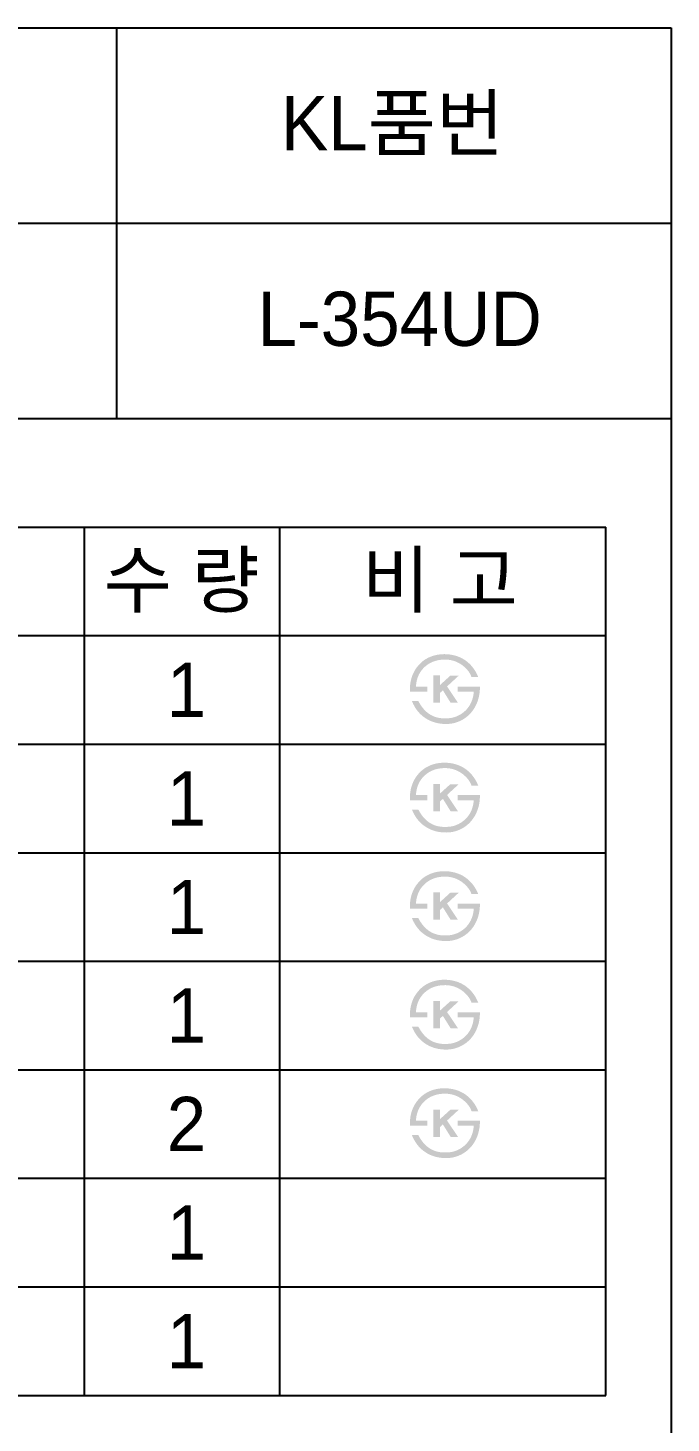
# Model space of a CAD drawing. Header units: millimetres. Extents: x 0 to 1800, y -67 to 2530.
# Drawn here: x 1504 to 1800, y 1887 to 2530 of the extents above; entities that cross this region are included whole.
import ezdxf
from ezdxf.enums import TextEntityAlignment as Align

# ---------------------------------------------------------------- set-up
doc = ezdxf.new("R2010")
doc.units = ezdxf.units.MM
doc.layers.add('TEXT', color=7, linetype='Continuous')
doc.layers.add('도각라인', color=7, linetype='Continuous')
doc.styles.add('타이틀', font='H2GTRM.TTF', dxfattribs={"height": 25})

msp = doc.modelspace()

# ---------------------------------------------------------------- hatches: boundary and pattern name
at = {"layer": 'TEXT'}
for points in [[(1679.85, 2224.17), (1679.83, 2224.58), (1679.82, 2224.99), (1679.82, 2225.4), (1679.83, 2225.8), (1679.84, 2226.21), (1679.86, 2226.61), (1679.9, 2227.01), (1679.94, 2227.41), (1679.98, 2227.8), (1680.04, 2228.2), (1680.11, 2228.59), (1680.18, 2228.98), (1680.26, 2229.36), (1680.36, 2229.75), (1680.46, 2230.13), (1680.56, 2230.52), (1680.69, 2230.9), (1680.81, 2231.28), (1680.95, 2231.66), (1681.1, 2232.03), (1681.25, 2232.39), (1681.42, 2232.75), (1681.59, 2233.1), (1681.76, 2233.45), (1681.95, 2233.79), (1682.15, 2234.12), (1682.35, 2234.45), (1682.56, 2234.77), (1682.78, 2235.09), (1683.01, 2235.4), (1683.25, 2235.7), (1683.75, 2236.32), (1684.02, 2236.62), (1684.3, 2236.92), (1684.58, 2237.2), (1684.87, 2237.48), (1685.16, 2237.75), (1685.47, 2238.01), (1685.78, 2238.26), (1686.1, 2238.5), (1686.42, 2238.74), (1686.75, 2238.96), (1687.09, 2239.17), (1687.44, 2239.38), (1687.79, 2239.58), (1688.15, 2239.76), (1688.52, 2239.94), (1688.92, 2240.12), (1689.33, 2240.29), (1689.75, 2240.45), (1690.17, 2240.6), (1690.59, 2240.74), (1691.03, 2240.86), (1691.47, 2240.97), (1691.91, 2241.08), (1692.36, 2241.17), (1692.82, 2241.25), (1693.28, 2241.31), (1693.75, 2241.37), (1694.23, 2241.41), (1694.71, 2241.45), (1695.2, 2241.47), (1695.69, 2241.48), (1696.45, 2241.46), (1696.83, 2241.44), (1697.2, 2241.41), (1697.57, 2241.38), (1697.93, 2241.34), (1698.29, 2241.29), (1698.65, 2241.24), (1699, 2241.18), (1699.35, 2241.12), (1699.69, 2241.04), (1700.03, 2240.97), (1700.37, 2240.88), (1700.7, 2240.79), (1701.03, 2240.7), (1701.36, 2240.59), (1701.68, 2240.48), (1702, 2240.37), (1702.31, 2240.24), (1702.62, 2240.12), (1702.93, 2239.98), (1703.23, 2239.84), (1703.53, 2239.69), (1703.83, 2239.54), (1704.12, 2239.38), (1704.41, 2239.21), (1704.69, 2239.04), (1704.97, 2238.86), (1705.25, 2238.67), (1705.52, 2238.48), (1705.79, 2238.28), (1706.05, 2238.08), (1706.47, 2237.73), (1706.88, 2237.37), (1707.28, 2237), (1707.66, 2236.62), (1708.03, 2236.22), (1708.39, 2235.8), (1708.73, 2235.38), (1709.06, 2234.93), (1709.38, 2234.48), (1709.69, 2234.01), (1709.99, 2233.53), (1710.27, 2233.03), (1710.54, 2232.52), (1710.79, 2232), (1711.04, 2231.46), (1711.27, 2230.91), (1711.27, 2230.91), (1708.17, 2230.91), (1708.17, 2230.91), (1708.11, 2231.09), (1708.04, 2231.26), (1707.97, 2231.43), (1707.9, 2231.61), (1707.83, 2231.78), (1707.75, 2231.95), (1707.66, 2232.12), (1707.57, 2232.29), (1707.48, 2232.46), (1707.39, 2232.63), (1707.29, 2232.79), (1707.18, 2232.96), (1707.08, 2233.12), (1706.97, 2233.29), (1706.85, 2233.45), (1706.73, 2233.61), (1706.61, 2233.77), (1706.48, 2233.93), (1706.22, 2234.25), (1705.94, 2234.57), (1705.64, 2234.88), (1705.33, 2235.19), (1705, 2235.49), (1704.66, 2235.79), (1704.3, 2236.09), (1704.07, 2236.27), (1703.84, 2236.44), (1703.6, 2236.61), (1703.37, 2236.77), (1703.13, 2236.92), (1702.89, 2237.07), (1702.65, 2237.21), (1702.4, 2237.35), (1702.16, 2237.49), (1701.91, 2237.61), (1701.66, 2237.73), (1701.41, 2237.85), (1701.15, 2237.96), (1700.9, 2238.06), (1700.64, 2238.16), (1700.38, 2238.26), (1700.12, 2238.34), (1699.85, 2238.42), (1699.59, 2238.5), (1699.32, 2238.57), (1699.05, 2238.64), (1698.78, 2238.7), (1698.51, 2238.75), (1698.23, 2238.8), (1697.96, 2238.84), (1697.68, 2238.88), (1697.4, 2238.91), (1697.11, 2238.93), (1696.83, 2238.95), (1696.54, 2238.97), (1696.26, 2238.98), (1695.97, 2238.98), (1695.62, 2238.97), (1695.28, 2238.96), (1694.93, 2238.95), (1694.6, 2238.93), (1694.27, 2238.9), (1693.94, 2238.86), (1693.61, 2238.82), (1693.29, 2238.77), (1692.97, 2238.71), (1692.66, 2238.65), (1692.35, 2238.58), (1692.04, 2238.51), (1691.74, 2238.43), (1691.44, 2238.34), (1691.14, 2238.24), (1690.85, 2238.14), (1690.56, 2238.04), (1690.28, 2237.92), (1690, 2237.8), (1689.72, 2237.67), (1689.45, 2237.54), (1689.18, 2237.4), (1688.91, 2237.25), (1688.65, 2237.1), (1688.39, 2236.94), (1688.14, 2236.77), (1687.89, 2236.6), (1687.64, 2236.42), (1687.4, 2236.24), (1687.16, 2236.04), (1686.92, 2235.84), (1686.69, 2235.64), (1686.46, 2235.42), (1686.23, 2235.2), (1686.01, 2234.97), (1685.8, 2234.74), (1685.59, 2234.51), (1685.39, 2234.27), (1685.2, 2234.02), (1685.02, 2233.77), (1684.84, 2233.52), (1684.66, 2233.26), (1684.5, 2233), (1684.34, 2232.74), (1684.19, 2232.47), (1684.04, 2232.19), (1683.91, 2231.92), (1683.78, 2231.63), (1683.65, 2231.35), (1683.53, 2231.05), (1683.42, 2230.76), (1683.32, 2230.46), (1683.22, 2230.15), (1683.13, 2229.85), (1683.05, 2229.53), (1682.97, 2229.22), (1682.9, 2228.89), (1682.84, 2228.57), (1682.78, 2228.24), (1682.73, 2227.9), (1682.69, 2227.56), (1682.65, 2227.22), (1682.62, 2226.87), (1682.6, 2226.52), (1682.6, 2226.52), (1687.78, 2226.52), (1687.78, 2226.52), (1687.78, 2226.52), (1687.78, 2224.17), (1687.78, 2224.17), (1687.78, 2224.17), (1679.85, 2224.17)], [(1693.61, 2227.21), (1698.41, 2231.56), (1702.28, 2231.56), (1696.91, 2226.61), (1701.94, 2219.1), (1698.56, 2219.1), (1695, 2224.81), (1693.61, 2223.57), (1693.61, 2219.1), (1690.66, 2219.1), (1690.66, 2231.67), (1693.61, 2231.67)], [(1712.02, 2226.52), (1712.02, 2226.08), (1712.02, 2225.64), (1712.01, 2225.21), (1711.98, 2224.78), (1711.95, 2224.35), (1711.91, 2223.92), (1711.86, 2223.5), (1711.79, 2223.07), (1711.72, 2222.65), (1711.64, 2222.24), (1711.56, 2221.82), (1711.46, 2221.41), (1711.35, 2221), (1711.23, 2220.6), (1711.1, 2220.19), (1710.97, 2219.79), (1710.83, 2219.41), (1710.68, 2219.02), (1710.53, 2218.65), (1710.36, 2218.28), (1710.19, 2217.92), (1710.01, 2217.56), (1709.82, 2217.21), (1709.63, 2216.87), (1709.42, 2216.53), (1709.21, 2216.19), (1708.99, 2215.86), (1708.77, 2215.54), (1708.53, 2215.23), (1708.29, 2214.92), (1708.04, 2214.61), (1707.78, 2214.31), (1707.51, 2214.02), (1707.24, 2213.74), (1706.96, 2213.46), (1706.67, 2213.2), (1706.38, 2212.94), (1706.08, 2212.69), (1705.78, 2212.45), (1705.47, 2212.22), (1705.15, 2211.99), (1704.83, 2211.78), (1704.51, 2211.57), (1704.18, 2211.37), (1703.84, 2211.18), (1703.5, 2211), (1703.15, 2210.83), (1702.8, 2210.66), (1702.43, 2210.5), (1702.06, 2210.34), (1701.69, 2210.2), (1701.31, 2210.07), (1700.93, 2209.95), (1700.55, 2209.84), (1700.17, 2209.74), (1699.78, 2209.65), (1699.39, 2209.57), (1698.99, 2209.5), (1698.6, 2209.44), (1698.2, 2209.4), (1697.8, 2209.36), (1697.39, 2209.33), (1696.98, 2209.32), (1696.57, 2209.31), (1695.91, 2209.32), (1695.25, 2209.34), (1694.61, 2209.39), (1693.97, 2209.46), (1693.35, 2209.55), (1693.04, 2209.6), (1692.74, 2209.65), (1692.43, 2209.72), (1692.13, 2209.78), (1691.83, 2209.86), (1691.54, 2209.93), (1691.25, 2210.02), (1690.96, 2210.1), (1690.67, 2210.2), (1690.38, 2210.3), (1690.1, 2210.4), (1689.82, 2210.51), (1689.54, 2210.62), (1689.27, 2210.74), (1689, 2210.86), (1688.73, 2210.99), (1688.46, 2211.13), (1688.19, 2211.27), (1687.93, 2211.41), (1687.67, 2211.56), (1687.42, 2211.71), (1686.89, 2212.05), (1686.63, 2212.23), (1686.37, 2212.41), (1686.12, 2212.6), (1685.87, 2212.79), (1685.62, 2212.99), (1685.38, 2213.19), (1685.14, 2213.4), (1684.91, 2213.61), (1684.68, 2213.83), (1684.46, 2214.05), (1684.24, 2214.28), (1684.02, 2214.52), (1683.81, 2214.75), (1683.61, 2214.99), (1683.4, 2215.24), (1683.2, 2215.49), (1683.01, 2215.75), (1682.82, 2216.01), (1682.64, 2216.28), (1682.46, 2216.55), (1682.28, 2216.83), (1682.11, 2217.11), (1681.94, 2217.4), (1681.78, 2217.69), (1681.62, 2217.99), (1681.46, 2218.29), (1681.31, 2218.59), (1681.02, 2219.22), (1680.75, 2219.87), (1680.75, 2219.87), (1683.7, 2219.87), (1683.7, 2219.87), (1683.93, 2219.44), (1684.16, 2219.03), (1684.4, 2218.63), (1684.64, 2218.23), (1684.89, 2217.86), (1685.15, 2217.49), (1685.41, 2217.13), (1685.67, 2216.79), (1685.94, 2216.46), (1686.21, 2216.14), (1686.49, 2215.83), (1686.78, 2215.53), (1687.07, 2215.25), (1687.37, 2214.97), (1687.67, 2214.71), (1687.97, 2214.46), (1688.2, 2214.29), (1688.43, 2214.12), (1688.66, 2213.96), (1688.9, 2213.81), (1689.13, 2213.66), (1689.37, 2213.52), (1689.62, 2213.38), (1689.86, 2213.25), (1690.11, 2213.12), (1690.36, 2213.01), (1690.61, 2212.89), (1690.87, 2212.79), (1691.13, 2212.69), (1691.39, 2212.59), (1691.66, 2212.5), (1691.93, 2212.42), (1692.2, 2212.34), (1692.47, 2212.27), (1692.75, 2212.21), (1693.03, 2212.15), (1693.31, 2212.1), (1693.59, 2212.05), (1693.88, 2212.01), (1694.17, 2211.97), (1694.46, 2211.94), (1694.76, 2211.92), (1695.06, 2211.91), (1695.36, 2211.89), (1695.66, 2211.89), (1695.97, 2211.89), (1696.28, 2211.9), (1697.14, 2211.92), (1697.41, 2211.94), (1697.68, 2211.96), (1697.95, 2211.98), (1698.22, 2212.01), (1698.48, 2212.05), (1698.75, 2212.09), (1699.01, 2212.14), (1699.27, 2212.19), (1699.53, 2212.25), (1699.79, 2212.31), (1700.04, 2212.38), (1700.3, 2212.46), (1700.55, 2212.54), (1700.8, 2212.63), (1701.05, 2212.72), (1701.29, 2212.81), (1701.54, 2212.92), (1701.78, 2213.03), (1702.02, 2213.14), (1702.26, 2213.26), (1702.5, 2213.39), (1702.74, 2213.52), (1702.97, 2213.65), (1703.21, 2213.79), (1703.44, 2213.94), (1703.67, 2214.1), (1703.9, 2214.25), (1704.12, 2214.42), (1704.35, 2214.59), (1704.57, 2214.76), (1704.83, 2214.98), (1705.08, 2215.2), (1705.32, 2215.43), (1705.55, 2215.66), (1705.78, 2215.89), (1706, 2216.13), (1706.21, 2216.38), (1706.42, 2216.63), (1706.62, 2216.89), (1706.81, 2217.15), (1707, 2217.42), (1707.17, 2217.69), (1707.34, 2217.96), (1707.51, 2218.24), (1707.66, 2218.53), (1707.81, 2218.82), (1707.95, 2219.12), (1708.09, 2219.42), (1708.22, 2219.73), (1708.34, 2220.04), (1708.45, 2220.35), (1708.55, 2220.68), (1708.65, 2221), (1708.74, 2221.33), (1708.83, 2221.67), (1708.91, 2222.01), (1708.98, 2222.36), (1709.04, 2222.71), (1709.09, 2223.07), (1709.14, 2223.43), (1709.18, 2223.8), (1709.22, 2224.17), (1709.22, 2224.17), (1701.79, 2224.17), (1701.79, 2224.17), (1701.79, 2224.17), (1701.79, 2226.52), (1701.79, 2226.52), (1701.79, 2226.52), (1712.02, 2226.52)], [(1679.85, 2174.17), (1679.83, 2174.58), (1679.82, 2174.99), (1679.82, 2175.4), (1679.83, 2175.8), (1679.84, 2176.21), (1679.86, 2176.61), (1679.9, 2177.01), (1679.94, 2177.41), (1679.98, 2177.8), (1680.04, 2178.2), (1680.11, 2178.59), (1680.18, 2178.98), (1680.26, 2179.36), (1680.36, 2179.75), (1680.46, 2180.13), (1680.56, 2180.52), (1680.69, 2180.9), (1680.81, 2181.28), (1680.95, 2181.66), (1681.1, 2182.03), (1681.25, 2182.39), (1681.42, 2182.75), (1681.59, 2183.1), (1681.76, 2183.45), (1681.95, 2183.79), (1682.15, 2184.12), (1682.35, 2184.45), (1682.56, 2184.77), (1682.78, 2185.09), (1683.01, 2185.4), (1683.25, 2185.7), (1683.75, 2186.32), (1684.02, 2186.62), (1684.3, 2186.92), (1684.58, 2187.2), (1684.87, 2187.48), (1685.16, 2187.75), (1685.47, 2188.01), (1685.78, 2188.26), (1686.1, 2188.5), (1686.42, 2188.74), (1686.75, 2188.96), (1687.09, 2189.17), (1687.44, 2189.38), (1687.79, 2189.58), (1688.15, 2189.76), (1688.52, 2189.94), (1688.92, 2190.12), (1689.33, 2190.29), (1689.75, 2190.45), (1690.17, 2190.6), (1690.59, 2190.74), (1691.03, 2190.86), (1691.47, 2190.97), (1691.91, 2191.08), (1692.36, 2191.17), (1692.82, 2191.25), (1693.28, 2191.31), (1693.75, 2191.37), (1694.23, 2191.41), (1694.71, 2191.45), (1695.2, 2191.47), (1695.69, 2191.48), (1696.45, 2191.46), (1696.83, 2191.44), (1697.2, 2191.41), (1697.57, 2191.38), (1697.93, 2191.34), (1698.29, 2191.29), (1698.65, 2191.24), (1699, 2191.18), (1699.35, 2191.12), (1699.69, 2191.04), (1700.03, 2190.97), (1700.37, 2190.88), (1700.7, 2190.79), (1701.03, 2190.7), (1701.36, 2190.59), (1701.68, 2190.48), (1702, 2190.37), (1702.31, 2190.24), (1702.62, 2190.12), (1702.93, 2189.98), (1703.23, 2189.84), (1703.53, 2189.69), (1703.83, 2189.54), (1704.12, 2189.38), (1704.41, 2189.21), (1704.69, 2189.04), (1704.97, 2188.86), (1705.25, 2188.67), (1705.52, 2188.48), (1705.79, 2188.28), (1706.05, 2188.08), (1706.47, 2187.73), (1706.88, 2187.37), (1707.28, 2187), (1707.66, 2186.62), (1708.03, 2186.22), (1708.39, 2185.8), (1708.73, 2185.38), (1709.06, 2184.93), (1709.38, 2184.48), (1709.69, 2184.01), (1709.99, 2183.53), (1710.27, 2183.03), (1710.54, 2182.52), (1710.79, 2182), (1711.04, 2181.46), (1711.27, 2180.91), (1711.27, 2180.91), (1708.17, 2180.91), (1708.17, 2180.91), (1708.11, 2181.09), (1708.04, 2181.26), (1707.97, 2181.43), (1707.9, 2181.61), (1707.83, 2181.78), (1707.75, 2181.95), (1707.66, 2182.12), (1707.57, 2182.29), (1707.48, 2182.46), (1707.39, 2182.63), (1707.29, 2182.79), (1707.18, 2182.96), (1707.08, 2183.12), (1706.97, 2183.29), (1706.85, 2183.45), (1706.73, 2183.61), (1706.61, 2183.77), (1706.48, 2183.93), (1706.22, 2184.25), (1705.94, 2184.57), (1705.64, 2184.88), (1705.33, 2185.19), (1705, 2185.49), (1704.66, 2185.79), (1704.3, 2186.09), (1704.07, 2186.27), (1703.84, 2186.44), (1703.6, 2186.61), (1703.37, 2186.77), (1703.13, 2186.92), (1702.89, 2187.07), (1702.65, 2187.21), (1702.4, 2187.35), (1702.16, 2187.49), (1701.91, 2187.61), (1701.66, 2187.73), (1701.41, 2187.85), (1701.15, 2187.96), (1700.9, 2188.06), (1700.64, 2188.16), (1700.38, 2188.26), (1700.12, 2188.34), (1699.85, 2188.42), (1699.59, 2188.5), (1699.32, 2188.57), (1699.05, 2188.64), (1698.78, 2188.7), (1698.51, 2188.75), (1698.23, 2188.8), (1697.96, 2188.84), (1697.68, 2188.88), (1697.4, 2188.91), (1697.11, 2188.93), (1696.83, 2188.95), (1696.54, 2188.97), (1696.26, 2188.98), (1695.97, 2188.98), (1695.62, 2188.97), (1695.28, 2188.96), (1694.93, 2188.95), (1694.6, 2188.93), (1694.27, 2188.9), (1693.94, 2188.86), (1693.61, 2188.82), (1693.29, 2188.77), (1692.97, 2188.71), (1692.66, 2188.65), (1692.35, 2188.58), (1692.04, 2188.51), (1691.74, 2188.43), (1691.44, 2188.34), (1691.14, 2188.24), (1690.85, 2188.14), (1690.56, 2188.04), (1690.28, 2187.92), (1690, 2187.8), (1689.72, 2187.67), (1689.45, 2187.54), (1689.18, 2187.4), (1688.91, 2187.25), (1688.65, 2187.1), (1688.39, 2186.94), (1688.14, 2186.77), (1687.89, 2186.6), (1687.64, 2186.42), (1687.4, 2186.24), (1687.16, 2186.04), (1686.92, 2185.84), (1686.69, 2185.64), (1686.46, 2185.42), (1686.23, 2185.2), (1686.01, 2184.97), (1685.8, 2184.74), (1685.59, 2184.51), (1685.39, 2184.27), (1685.2, 2184.02), (1685.02, 2183.77), (1684.84, 2183.52), (1684.66, 2183.26), (1684.5, 2183), (1684.34, 2182.74), (1684.19, 2182.47), (1684.04, 2182.19), (1683.91, 2181.92), (1683.78, 2181.63), (1683.65, 2181.35), (1683.53, 2181.05), (1683.42, 2180.76), (1683.32, 2180.46), (1683.22, 2180.15), (1683.13, 2179.85), (1683.05, 2179.53), (1682.97, 2179.22), (1682.9, 2178.89), (1682.84, 2178.57), (1682.78, 2178.24), (1682.73, 2177.9), (1682.69, 2177.56), (1682.65, 2177.22), (1682.62, 2176.87), (1682.6, 2176.52), (1682.6, 2176.52), (1687.78, 2176.52), (1687.78, 2176.52), (1687.78, 2176.52), (1687.78, 2174.17), (1687.78, 2174.17), (1687.78, 2174.17), (1679.85, 2174.17)], [(1693.61, 2177.21), (1698.41, 2181.56), (1702.28, 2181.56), (1696.91, 2176.61), (1701.94, 2169.1), (1698.56, 2169.1), (1695, 2174.81), (1693.61, 2173.57), (1693.61, 2169.1), (1690.66, 2169.1), (1690.66, 2181.67), (1693.61, 2181.67)], [(1712.02, 2176.52), (1712.02, 2176.08), (1712.02, 2175.64), (1712.01, 2175.21), (1711.98, 2174.78), (1711.95, 2174.35), (1711.91, 2173.92), (1711.86, 2173.5), (1711.79, 2173.07), (1711.72, 2172.65), (1711.64, 2172.24), (1711.56, 2171.82), (1711.46, 2171.41), (1711.35, 2171), (1711.23, 2170.6), (1711.1, 2170.19), (1710.97, 2169.79), (1710.83, 2169.41), (1710.68, 2169.02), (1710.53, 2168.65), (1710.36, 2168.28), (1710.19, 2167.92), (1710.01, 2167.56), (1709.82, 2167.21), (1709.63, 2166.87), (1709.42, 2166.53), (1709.21, 2166.19), (1708.99, 2165.86), (1708.77, 2165.54), (1708.53, 2165.23), (1708.29, 2164.92), (1708.04, 2164.61), (1707.78, 2164.31), (1707.51, 2164.02), (1707.24, 2163.74), (1706.96, 2163.46), (1706.67, 2163.2), (1706.38, 2162.94), (1706.08, 2162.69), (1705.78, 2162.45), (1705.47, 2162.22), (1705.15, 2161.99), (1704.83, 2161.78), (1704.51, 2161.57), (1704.18, 2161.37), (1703.84, 2161.18), (1703.5, 2161), (1703.15, 2160.83), (1702.8, 2160.66), (1702.43, 2160.5), (1702.06, 2160.34), (1701.69, 2160.2), (1701.31, 2160.07), (1700.93, 2159.95), (1700.55, 2159.84), (1700.17, 2159.74), (1699.78, 2159.65), (1699.39, 2159.57), (1698.99, 2159.5), (1698.6, 2159.44), (1698.2, 2159.4), (1697.8, 2159.36), (1697.39, 2159.33), (1696.98, 2159.32), (1696.57, 2159.31), (1695.91, 2159.32), (1695.25, 2159.34), (1694.61, 2159.39), (1693.97, 2159.46), (1693.35, 2159.55), (1693.04, 2159.6), (1692.74, 2159.65), (1692.43, 2159.72), (1692.13, 2159.78), (1691.83, 2159.86), (1691.54, 2159.93), (1691.25, 2160.02), (1690.96, 2160.1), (1690.67, 2160.2), (1690.38, 2160.3), (1690.1, 2160.4), (1689.82, 2160.51), (1689.54, 2160.62), (1689.27, 2160.74), (1689, 2160.86), (1688.73, 2160.99), (1688.46, 2161.13), (1688.19, 2161.27), (1687.93, 2161.41), (1687.67, 2161.56), (1687.42, 2161.71), (1686.89, 2162.05), (1686.63, 2162.23), (1686.37, 2162.41), (1686.12, 2162.6), (1685.87, 2162.79), (1685.62, 2162.99), (1685.38, 2163.19), (1685.14, 2163.4), (1684.91, 2163.61), (1684.68, 2163.83), (1684.46, 2164.05), (1684.24, 2164.28), (1684.02, 2164.52), (1683.81, 2164.75), (1683.61, 2164.99), (1683.4, 2165.24), (1683.2, 2165.49), (1683.01, 2165.75), (1682.82, 2166.01), (1682.64, 2166.28), (1682.46, 2166.55), (1682.28, 2166.83), (1682.11, 2167.11), (1681.94, 2167.4), (1681.78, 2167.69), (1681.62, 2167.99), (1681.46, 2168.29), (1681.31, 2168.59), (1681.02, 2169.22), (1680.75, 2169.87), (1680.75, 2169.87), (1683.7, 2169.87), (1683.7, 2169.87), (1683.93, 2169.44), (1684.16, 2169.03), (1684.4, 2168.63), (1684.64, 2168.23), (1684.89, 2167.86), (1685.15, 2167.49), (1685.41, 2167.13), (1685.67, 2166.79), (1685.94, 2166.46), (1686.21, 2166.14), (1686.49, 2165.83), (1686.78, 2165.53), (1687.07, 2165.25), (1687.37, 2164.97), (1687.67, 2164.71), (1687.97, 2164.46), (1688.2, 2164.29), (1688.43, 2164.12), (1688.66, 2163.96), (1688.9, 2163.81), (1689.13, 2163.66), (1689.37, 2163.52), (1689.62, 2163.38), (1689.86, 2163.25), (1690.11, 2163.12), (1690.36, 2163.01), (1690.61, 2162.89), (1690.87, 2162.79), (1691.13, 2162.69), (1691.39, 2162.59), (1691.66, 2162.5), (1691.93, 2162.42), (1692.2, 2162.34), (1692.47, 2162.27), (1692.75, 2162.21), (1693.03, 2162.15), (1693.31, 2162.1), (1693.59, 2162.05), (1693.88, 2162.01), (1694.17, 2161.97), (1694.46, 2161.94), (1694.76, 2161.92), (1695.06, 2161.91), (1695.36, 2161.89), (1695.66, 2161.89), (1695.97, 2161.89), (1696.28, 2161.9), (1697.14, 2161.92), (1697.41, 2161.94), (1697.68, 2161.96), (1697.95, 2161.98), (1698.22, 2162.01), (1698.48, 2162.05), (1698.75, 2162.09), (1699.01, 2162.14), (1699.27, 2162.19), (1699.53, 2162.25), (1699.79, 2162.31), (1700.04, 2162.38), (1700.3, 2162.46), (1700.55, 2162.54), (1700.8, 2162.63), (1701.05, 2162.72), (1701.29, 2162.81), (1701.54, 2162.92), (1701.78, 2163.03), (1702.02, 2163.14), (1702.26, 2163.26), (1702.5, 2163.39), (1702.74, 2163.52), (1702.97, 2163.65), (1703.21, 2163.79), (1703.44, 2163.94), (1703.67, 2164.1), (1703.9, 2164.25), (1704.12, 2164.42), (1704.35, 2164.59), (1704.57, 2164.76), (1704.83, 2164.98), (1705.08, 2165.2), (1705.32, 2165.43), (1705.55, 2165.66), (1705.78, 2165.89), (1706, 2166.13), (1706.21, 2166.38), (1706.42, 2166.63), (1706.62, 2166.89), (1706.81, 2167.15), (1707, 2167.42), (1707.17, 2167.69), (1707.34, 2167.96), (1707.51, 2168.24), (1707.66, 2168.53), (1707.81, 2168.82), (1707.95, 2169.12), (1708.09, 2169.42), (1708.22, 2169.73), (1708.34, 2170.04), (1708.45, 2170.35), (1708.55, 2170.68), (1708.65, 2171), (1708.74, 2171.33), (1708.83, 2171.67), (1708.91, 2172.01), (1708.98, 2172.36), (1709.04, 2172.71), (1709.09, 2173.07), (1709.14, 2173.43), (1709.18, 2173.8), (1709.22, 2174.17), (1709.22, 2174.17), (1701.79, 2174.17), (1701.79, 2174.17), (1701.79, 2174.17), (1701.79, 2176.52), (1701.79, 2176.52), (1701.79, 2176.52), (1712.02, 2176.52)], [(1679.85, 2124.17), (1679.83, 2124.58), (1679.82, 2124.99), (1679.82, 2125.4), (1679.83, 2125.8), (1679.84, 2126.21), (1679.86, 2126.61), (1679.9, 2127.01), (1679.94, 2127.41), (1679.98, 2127.8), (1680.04, 2128.2), (1680.11, 2128.59), (1680.18, 2128.98), (1680.26, 2129.36), (1680.36, 2129.75), (1680.46, 2130.13), (1680.56, 2130.52), (1680.69, 2130.9), (1680.81, 2131.28), (1680.95, 2131.66), (1681.1, 2132.03), (1681.25, 2132.39), (1681.42, 2132.75), (1681.59, 2133.1), (1681.76, 2133.45), (1681.95, 2133.79), (1682.15, 2134.12), (1682.35, 2134.45), (1682.56, 2134.77), (1682.78, 2135.09), (1683.01, 2135.4), (1683.25, 2135.7), (1683.75, 2136.32), (1684.02, 2136.62), (1684.3, 2136.92), (1684.58, 2137.2), (1684.87, 2137.48), (1685.16, 2137.75), (1685.47, 2138.01), (1685.78, 2138.26), (1686.1, 2138.5), (1686.42, 2138.74), (1686.75, 2138.96), (1687.09, 2139.17), (1687.44, 2139.38), (1687.79, 2139.58), (1688.15, 2139.76), (1688.52, 2139.94), (1688.92, 2140.12), (1689.33, 2140.29), (1689.75, 2140.45), (1690.17, 2140.6), (1690.59, 2140.74), (1691.03, 2140.86), (1691.47, 2140.97), (1691.91, 2141.08), (1692.36, 2141.17), (1692.82, 2141.25), (1693.28, 2141.31), (1693.75, 2141.37), (1694.23, 2141.41), (1694.71, 2141.45), (1695.2, 2141.47), (1695.69, 2141.48), (1696.45, 2141.46), (1696.83, 2141.44), (1697.2, 2141.41), (1697.57, 2141.38), (1697.93, 2141.34), (1698.29, 2141.29), (1698.65, 2141.24), (1699, 2141.18), (1699.35, 2141.12), (1699.69, 2141.04), (1700.03, 2140.97), (1700.37, 2140.88), (1700.7, 2140.79), (1701.03, 2140.7), (1701.36, 2140.59), (1701.68, 2140.48), (1702, 2140.37), (1702.31, 2140.24), (1702.62, 2140.12), (1702.93, 2139.98), (1703.23, 2139.84), (1703.53, 2139.69), (1703.83, 2139.54), (1704.12, 2139.38), (1704.41, 2139.21), (1704.69, 2139.04), (1704.97, 2138.86), (1705.25, 2138.67), (1705.52, 2138.48), (1705.79, 2138.28), (1706.05, 2138.08), (1706.47, 2137.73), (1706.88, 2137.37), (1707.28, 2137), (1707.66, 2136.62), (1708.03, 2136.22), (1708.39, 2135.8), (1708.73, 2135.38), (1709.06, 2134.93), (1709.38, 2134.48), (1709.69, 2134.01), (1709.99, 2133.53), (1710.27, 2133.03), (1710.54, 2132.52), (1710.79, 2132), (1711.04, 2131.46), (1711.27, 2130.91), (1711.27, 2130.91), (1708.17, 2130.91), (1708.17, 2130.91), (1708.11, 2131.09), (1708.04, 2131.26), (1707.97, 2131.43), (1707.9, 2131.61), (1707.83, 2131.78), (1707.75, 2131.95), (1707.66, 2132.12), (1707.57, 2132.29), (1707.48, 2132.46), (1707.39, 2132.63), (1707.29, 2132.79), (1707.18, 2132.96), (1707.08, 2133.12), (1706.97, 2133.29), (1706.85, 2133.45), (1706.73, 2133.61), (1706.61, 2133.77), (1706.48, 2133.93), (1706.22, 2134.25), (1705.94, 2134.57), (1705.64, 2134.88), (1705.33, 2135.19), (1705, 2135.49), (1704.66, 2135.79), (1704.3, 2136.09), (1704.07, 2136.27), (1703.84, 2136.44), (1703.6, 2136.61), (1703.37, 2136.77), (1703.13, 2136.92), (1702.89, 2137.07), (1702.65, 2137.21), (1702.4, 2137.35), (1702.16, 2137.49), (1701.91, 2137.61), (1701.66, 2137.73), (1701.41, 2137.85), (1701.15, 2137.96), (1700.9, 2138.06), (1700.64, 2138.16), (1700.38, 2138.26), (1700.12, 2138.34), (1699.85, 2138.42), (1699.59, 2138.5), (1699.32, 2138.57), (1699.05, 2138.64), (1698.78, 2138.7), (1698.51, 2138.75), (1698.23, 2138.8), (1697.96, 2138.84), (1697.68, 2138.88), (1697.4, 2138.91), (1697.11, 2138.93), (1696.83, 2138.95), (1696.54, 2138.97), (1696.26, 2138.98), (1695.97, 2138.98), (1695.62, 2138.97), (1695.28, 2138.96), (1694.93, 2138.95), (1694.6, 2138.93), (1694.27, 2138.9), (1693.94, 2138.86), (1693.61, 2138.82), (1693.29, 2138.77), (1692.97, 2138.71), (1692.66, 2138.65), (1692.35, 2138.58), (1692.04, 2138.51), (1691.74, 2138.43), (1691.44, 2138.34), (1691.14, 2138.24), (1690.85, 2138.14), (1690.56, 2138.04), (1690.28, 2137.92), (1690, 2137.8), (1689.72, 2137.67), (1689.45, 2137.54), (1689.18, 2137.4), (1688.91, 2137.25), (1688.65, 2137.1), (1688.39, 2136.94), (1688.14, 2136.77), (1687.89, 2136.6), (1687.64, 2136.42), (1687.4, 2136.24), (1687.16, 2136.04), (1686.92, 2135.84), (1686.69, 2135.64), (1686.46, 2135.42), (1686.23, 2135.2), (1686.01, 2134.97), (1685.8, 2134.74), (1685.59, 2134.51), (1685.39, 2134.27), (1685.2, 2134.02), (1685.02, 2133.77), (1684.84, 2133.52), (1684.66, 2133.26), (1684.5, 2133), (1684.34, 2132.74), (1684.19, 2132.47), (1684.04, 2132.19), (1683.91, 2131.92), (1683.78, 2131.63), (1683.65, 2131.35), (1683.53, 2131.05), (1683.42, 2130.76), (1683.32, 2130.46), (1683.22, 2130.15), (1683.13, 2129.85), (1683.05, 2129.53), (1682.97, 2129.22), (1682.9, 2128.89), (1682.84, 2128.57), (1682.78, 2128.24), (1682.73, 2127.9), (1682.69, 2127.56), (1682.65, 2127.22), (1682.62, 2126.87), (1682.6, 2126.52), (1682.6, 2126.52), (1687.78, 2126.52), (1687.78, 2126.52), (1687.78, 2126.52), (1687.78, 2124.17), (1687.78, 2124.17), (1687.78, 2124.17), (1679.85, 2124.17)], [(1693.61, 2127.21), (1698.41, 2131.56), (1702.28, 2131.56), (1696.91, 2126.61), (1701.94, 2119.1), (1698.56, 2119.1), (1695, 2124.81), (1693.61, 2123.57), (1693.61, 2119.1), (1690.66, 2119.1), (1690.66, 2131.67), (1693.61, 2131.67)], [(1712.02, 2126.52), (1712.02, 2126.08), (1712.02, 2125.64), (1712.01, 2125.21), (1711.98, 2124.78), (1711.95, 2124.35), (1711.91, 2123.92), (1711.86, 2123.5), (1711.79, 2123.07), (1711.72, 2122.65), (1711.64, 2122.24), (1711.56, 2121.82), (1711.46, 2121.41), (1711.35, 2121), (1711.23, 2120.6), (1711.1, 2120.19), (1710.97, 2119.79), (1710.83, 2119.41), (1710.68, 2119.02), (1710.53, 2118.65), (1710.36, 2118.28), (1710.19, 2117.92), (1710.01, 2117.56), (1709.82, 2117.21), (1709.63, 2116.87), (1709.42, 2116.53), (1709.21, 2116.19), (1708.99, 2115.86), (1708.77, 2115.54), (1708.53, 2115.23), (1708.29, 2114.92), (1708.04, 2114.61), (1707.78, 2114.31), (1707.51, 2114.02), (1707.24, 2113.74), (1706.96, 2113.46), (1706.67, 2113.2), (1706.38, 2112.94), (1706.08, 2112.69), (1705.78, 2112.45), (1705.47, 2112.22), (1705.15, 2111.99), (1704.83, 2111.78), (1704.51, 2111.57), (1704.18, 2111.37), (1703.84, 2111.18), (1703.5, 2111), (1703.15, 2110.83), (1702.8, 2110.66), (1702.43, 2110.5), (1702.06, 2110.34), (1701.69, 2110.2), (1701.31, 2110.07), (1700.93, 2109.95), (1700.55, 2109.84), (1700.17, 2109.74), (1699.78, 2109.65), (1699.39, 2109.57), (1698.99, 2109.5), (1698.6, 2109.44), (1698.2, 2109.4), (1697.8, 2109.36), (1697.39, 2109.33), (1696.98, 2109.32), (1696.57, 2109.31), (1695.91, 2109.32), (1695.25, 2109.34), (1694.61, 2109.39), (1693.97, 2109.46), (1693.35, 2109.55), (1693.04, 2109.6), (1692.74, 2109.65), (1692.43, 2109.72), (1692.13, 2109.78), (1691.83, 2109.86), (1691.54, 2109.93), (1691.25, 2110.02), (1690.96, 2110.1), (1690.67, 2110.2), (1690.38, 2110.3), (1690.1, 2110.4), (1689.82, 2110.51), (1689.54, 2110.62), (1689.27, 2110.74), (1689, 2110.86), (1688.73, 2110.99), (1688.46, 2111.13), (1688.19, 2111.27), (1687.93, 2111.41), (1687.67, 2111.56), (1687.42, 2111.71), (1686.89, 2112.05), (1686.63, 2112.23), (1686.37, 2112.41), (1686.12, 2112.6), (1685.87, 2112.79), (1685.62, 2112.99), (1685.38, 2113.19), (1685.14, 2113.4), (1684.91, 2113.61), (1684.68, 2113.83), (1684.46, 2114.05), (1684.24, 2114.28), (1684.02, 2114.52), (1683.81, 2114.75), (1683.61, 2114.99), (1683.4, 2115.24), (1683.2, 2115.49), (1683.01, 2115.75), (1682.82, 2116.01), (1682.64, 2116.28), (1682.46, 2116.55), (1682.28, 2116.83), (1682.11, 2117.11), (1681.94, 2117.4), (1681.78, 2117.69), (1681.62, 2117.99), (1681.46, 2118.29), (1681.31, 2118.59), (1681.02, 2119.22), (1680.75, 2119.87), (1680.75, 2119.87), (1683.7, 2119.87), (1683.7, 2119.87), (1683.93, 2119.44), (1684.16, 2119.03), (1684.4, 2118.63), (1684.64, 2118.23), (1684.89, 2117.86), (1685.15, 2117.49), (1685.41, 2117.13), (1685.67, 2116.79), (1685.94, 2116.46), (1686.21, 2116.14), (1686.49, 2115.83), (1686.78, 2115.53), (1687.07, 2115.25), (1687.37, 2114.97), (1687.67, 2114.71), (1687.97, 2114.46), (1688.2, 2114.29), (1688.43, 2114.12), (1688.66, 2113.96), (1688.9, 2113.81), (1689.13, 2113.66), (1689.37, 2113.52), (1689.62, 2113.38), (1689.86, 2113.25), (1690.11, 2113.12), (1690.36, 2113.01), (1690.61, 2112.89), (1690.87, 2112.79), (1691.13, 2112.69), (1691.39, 2112.59), (1691.66, 2112.5), (1691.93, 2112.42), (1692.2, 2112.34), (1692.47, 2112.27), (1692.75, 2112.21), (1693.03, 2112.15), (1693.31, 2112.1), (1693.59, 2112.05), (1693.88, 2112.01), (1694.17, 2111.97), (1694.46, 2111.94), (1694.76, 2111.92), (1695.06, 2111.91), (1695.36, 2111.89), (1695.66, 2111.89), (1695.97, 2111.89), (1696.28, 2111.9), (1697.14, 2111.92), (1697.41, 2111.94), (1697.68, 2111.96), (1697.95, 2111.98), (1698.22, 2112.01), (1698.48, 2112.05), (1698.75, 2112.09), (1699.01, 2112.14), (1699.27, 2112.19), (1699.53, 2112.25), (1699.79, 2112.31), (1700.04, 2112.38), (1700.3, 2112.46), (1700.55, 2112.54), (1700.8, 2112.63), (1701.05, 2112.72), (1701.29, 2112.81), (1701.54, 2112.92), (1701.78, 2113.03), (1702.02, 2113.14), (1702.26, 2113.26), (1702.5, 2113.39), (1702.74, 2113.52), (1702.97, 2113.65), (1703.21, 2113.79), (1703.44, 2113.94), (1703.67, 2114.1), (1703.9, 2114.25), (1704.12, 2114.42), (1704.35, 2114.59), (1704.57, 2114.76), (1704.83, 2114.98), (1705.08, 2115.2), (1705.32, 2115.43), (1705.55, 2115.66), (1705.78, 2115.89), (1706, 2116.13), (1706.21, 2116.38), (1706.42, 2116.63), (1706.62, 2116.89), (1706.81, 2117.15), (1707, 2117.42), (1707.17, 2117.69), (1707.34, 2117.96), (1707.51, 2118.24), (1707.66, 2118.53), (1707.81, 2118.82), (1707.95, 2119.12), (1708.09, 2119.42), (1708.22, 2119.73), (1708.34, 2120.04), (1708.45, 2120.35), (1708.55, 2120.68), (1708.65, 2121), (1708.74, 2121.33), (1708.83, 2121.67), (1708.91, 2122.01), (1708.98, 2122.36), (1709.04, 2122.71), (1709.09, 2123.07), (1709.14, 2123.43), (1709.18, 2123.8), (1709.22, 2124.17), (1709.22, 2124.17), (1701.79, 2124.17), (1701.79, 2124.17), (1701.79, 2124.17), (1701.79, 2126.52), (1701.79, 2126.52), (1701.79, 2126.52), (1712.02, 2126.52)], [(1679.85, 2074.17), (1679.83, 2074.58), (1679.82, 2074.99), (1679.82, 2075.4), (1679.83, 2075.8), (1679.84, 2076.21), (1679.86, 2076.61), (1679.9, 2077.01), (1679.94, 2077.41), (1679.98, 2077.8), (1680.04, 2078.2), (1680.11, 2078.59), (1680.18, 2078.98), (1680.26, 2079.36), (1680.36, 2079.75), (1680.46, 2080.13), (1680.56, 2080.52), (1680.69, 2080.9), (1680.81, 2081.28), (1680.95, 2081.66), (1681.1, 2082.03), (1681.25, 2082.39), (1681.42, 2082.75), (1681.59, 2083.1), (1681.76, 2083.45), (1681.95, 2083.79), (1682.15, 2084.12), (1682.35, 2084.45), (1682.56, 2084.77), (1682.78, 2085.09), (1683.01, 2085.4), (1683.25, 2085.7), (1683.75, 2086.32), (1684.02, 2086.62), (1684.3, 2086.92), (1684.58, 2087.2), (1684.87, 2087.48), (1685.16, 2087.75), (1685.47, 2088.01), (1685.78, 2088.26), (1686.1, 2088.5), (1686.42, 2088.74), (1686.75, 2088.96), (1687.09, 2089.17), (1687.44, 2089.38), (1687.79, 2089.58), (1688.15, 2089.76), (1688.52, 2089.94), (1688.92, 2090.12), (1689.33, 2090.29), (1689.75, 2090.45), (1690.17, 2090.6), (1690.59, 2090.74), (1691.03, 2090.86), (1691.47, 2090.97), (1691.91, 2091.08), (1692.36, 2091.17), (1692.82, 2091.25), (1693.28, 2091.31), (1693.75, 2091.37), (1694.23, 2091.41), (1694.71, 2091.45), (1695.2, 2091.47), (1695.69, 2091.48), (1696.45, 2091.46), (1696.83, 2091.44), (1697.2, 2091.41), (1697.57, 2091.38), (1697.93, 2091.34), (1698.29, 2091.29), (1698.65, 2091.24), (1699, 2091.18), (1699.35, 2091.12), (1699.69, 2091.04), (1700.03, 2090.97), (1700.37, 2090.88), (1700.7, 2090.79), (1701.03, 2090.7), (1701.36, 2090.59), (1701.68, 2090.48), (1702, 2090.37), (1702.31, 2090.24), (1702.62, 2090.12), (1702.93, 2089.98), (1703.23, 2089.84), (1703.53, 2089.69), (1703.83, 2089.54), (1704.12, 2089.38), (1704.41, 2089.21), (1704.69, 2089.04), (1704.97, 2088.86), (1705.25, 2088.67), (1705.52, 2088.48), (1705.79, 2088.28), (1706.05, 2088.08), (1706.47, 2087.73), (1706.88, 2087.37), (1707.28, 2087), (1707.66, 2086.62), (1708.03, 2086.22), (1708.39, 2085.8), (1708.73, 2085.38), (1709.06, 2084.93), (1709.38, 2084.48), (1709.69, 2084.01), (1709.99, 2083.53), (1710.27, 2083.03), (1710.54, 2082.52), (1710.79, 2082), (1711.04, 2081.46), (1711.27, 2080.91), (1711.27, 2080.91), (1708.17, 2080.91), (1708.17, 2080.91), (1708.11, 2081.09), (1708.04, 2081.26), (1707.97, 2081.43), (1707.9, 2081.61), (1707.83, 2081.78), (1707.75, 2081.95), (1707.66, 2082.12), (1707.57, 2082.29), (1707.48, 2082.46), (1707.39, 2082.63), (1707.29, 2082.79), (1707.18, 2082.96), (1707.08, 2083.12), (1706.97, 2083.29), (1706.85, 2083.45), (1706.73, 2083.61), (1706.61, 2083.77), (1706.48, 2083.93), (1706.22, 2084.25), (1705.94, 2084.57), (1705.64, 2084.88), (1705.33, 2085.19), (1705, 2085.49), (1704.66, 2085.79), (1704.3, 2086.09), (1704.07, 2086.27), (1703.84, 2086.44), (1703.6, 2086.61), (1703.37, 2086.77), (1703.13, 2086.92), (1702.89, 2087.07), (1702.65, 2087.21), (1702.4, 2087.35), (1702.16, 2087.49), (1701.91, 2087.61), (1701.66, 2087.73), (1701.41, 2087.85), (1701.15, 2087.96), (1700.9, 2088.06), (1700.64, 2088.16), (1700.38, 2088.26), (1700.12, 2088.34), (1699.85, 2088.42), (1699.59, 2088.5), (1699.32, 2088.57), (1699.05, 2088.64), (1698.78, 2088.7), (1698.51, 2088.75), (1698.23, 2088.8), (1697.96, 2088.84), (1697.68, 2088.88), (1697.4, 2088.91), (1697.11, 2088.93), (1696.83, 2088.95), (1696.54, 2088.97), (1696.26, 2088.98), (1695.97, 2088.98), (1695.62, 2088.97), (1695.28, 2088.96), (1694.93, 2088.95), (1694.6, 2088.93), (1694.27, 2088.9), (1693.94, 2088.86), (1693.61, 2088.82), (1693.29, 2088.77), (1692.97, 2088.71), (1692.66, 2088.65), (1692.35, 2088.58), (1692.04, 2088.51), (1691.74, 2088.43), (1691.44, 2088.34), (1691.14, 2088.24), (1690.85, 2088.14), (1690.56, 2088.04), (1690.28, 2087.92), (1690, 2087.8), (1689.72, 2087.67), (1689.45, 2087.54), (1689.18, 2087.4), (1688.91, 2087.25), (1688.65, 2087.1), (1688.39, 2086.94), (1688.14, 2086.77), (1687.89, 2086.6), (1687.64, 2086.42), (1687.4, 2086.24), (1687.16, 2086.04), (1686.92, 2085.84), (1686.69, 2085.64), (1686.46, 2085.42), (1686.23, 2085.2), (1686.01, 2084.97), (1685.8, 2084.74), (1685.59, 2084.51), (1685.39, 2084.27), (1685.2, 2084.02), (1685.02, 2083.77), (1684.84, 2083.52), (1684.66, 2083.26), (1684.5, 2083), (1684.34, 2082.74), (1684.19, 2082.47), (1684.04, 2082.19), (1683.91, 2081.92), (1683.78, 2081.63), (1683.65, 2081.35), (1683.53, 2081.05), (1683.42, 2080.76), (1683.32, 2080.46), (1683.22, 2080.15), (1683.13, 2079.85), (1683.05, 2079.53), (1682.97, 2079.22), (1682.9, 2078.89), (1682.84, 2078.57), (1682.78, 2078.24), (1682.73, 2077.9), (1682.69, 2077.56), (1682.65, 2077.22), (1682.62, 2076.87), (1682.6, 2076.52), (1682.6, 2076.52), (1687.78, 2076.52), (1687.78, 2076.52), (1687.78, 2076.52), (1687.78, 2074.17), (1687.78, 2074.17), (1687.78, 2074.17), (1679.85, 2074.17)], [(1712.02, 2076.52), (1712.02, 2076.08), (1712.02, 2075.64), (1712.01, 2075.21), (1711.98, 2074.78), (1711.95, 2074.35), (1711.91, 2073.92), (1711.86, 2073.5), (1711.79, 2073.07), (1711.72, 2072.65), (1711.64, 2072.24), (1711.56, 2071.82), (1711.46, 2071.41), (1711.35, 2071), (1711.23, 2070.6), (1711.1, 2070.19), (1710.97, 2069.79), (1710.83, 2069.41), (1710.68, 2069.02), (1710.53, 2068.65), (1710.36, 2068.28), (1710.19, 2067.92), (1710.01, 2067.56), (1709.82, 2067.21), (1709.63, 2066.87), (1709.42, 2066.53), (1709.21, 2066.19), (1708.99, 2065.86), (1708.77, 2065.54), (1708.53, 2065.23), (1708.29, 2064.92), (1708.04, 2064.61), (1707.78, 2064.31), (1707.51, 2064.02), (1707.24, 2063.74), (1706.96, 2063.46), (1706.67, 2063.2), (1706.38, 2062.94), (1706.08, 2062.69), (1705.78, 2062.45), (1705.47, 2062.22), (1705.15, 2061.99), (1704.83, 2061.78), (1704.51, 2061.57), (1704.18, 2061.37), (1703.84, 2061.18), (1703.5, 2061), (1703.15, 2060.83), (1702.8, 2060.66), (1702.43, 2060.5), (1702.06, 2060.34), (1701.69, 2060.2), (1701.31, 2060.07), (1700.93, 2059.95), (1700.55, 2059.84), (1700.17, 2059.74), (1699.78, 2059.65), (1699.39, 2059.57), (1698.99, 2059.5), (1698.6, 2059.44), (1698.2, 2059.4), (1697.8, 2059.36), (1697.39, 2059.33), (1696.98, 2059.32), (1696.57, 2059.31), (1695.91, 2059.32), (1695.25, 2059.34), (1694.61, 2059.39), (1693.97, 2059.46), (1693.35, 2059.55), (1693.04, 2059.6), (1692.74, 2059.65), (1692.43, 2059.72), (1692.13, 2059.78), (1691.83, 2059.86), (1691.54, 2059.93), (1691.25, 2060.02), (1690.96, 2060.1), (1690.67, 2060.2), (1690.38, 2060.3), (1690.1, 2060.4), (1689.82, 2060.51), (1689.54, 2060.62), (1689.27, 2060.74), (1689, 2060.86), (1688.73, 2060.99), (1688.46, 2061.13), (1688.19, 2061.27), (1687.93, 2061.41), (1687.67, 2061.56), (1687.42, 2061.71), (1686.89, 2062.05), (1686.63, 2062.23), (1686.37, 2062.41), (1686.12, 2062.6), (1685.87, 2062.79), (1685.62, 2062.99), (1685.38, 2063.19), (1685.14, 2063.4), (1684.91, 2063.61), (1684.68, 2063.83), (1684.46, 2064.05), (1684.24, 2064.28), (1684.02, 2064.52), (1683.81, 2064.75), (1683.61, 2064.99), (1683.4, 2065.24), (1683.2, 2065.49), (1683.01, 2065.75), (1682.82, 2066.01), (1682.64, 2066.28), (1682.46, 2066.55), (1682.28, 2066.83), (1682.11, 2067.11), (1681.94, 2067.4), (1681.78, 2067.69), (1681.62, 2067.99), (1681.46, 2068.29), (1681.31, 2068.59), (1681.02, 2069.22), (1680.75, 2069.87), (1680.75, 2069.87), (1683.7, 2069.87), (1683.7, 2069.87), (1683.93, 2069.44), (1684.16, 2069.03), (1684.4, 2068.63), (1684.64, 2068.23), (1684.89, 2067.86), (1685.15, 2067.49), (1685.41, 2067.13), (1685.67, 2066.79), (1685.94, 2066.46), (1686.21, 2066.14), (1686.49, 2065.83), (1686.78, 2065.53), (1687.07, 2065.25), (1687.37, 2064.97), (1687.67, 2064.71), (1687.97, 2064.46), (1688.2, 2064.29), (1688.43, 2064.12), (1688.66, 2063.96), (1688.9, 2063.81), (1689.13, 2063.66), (1689.37, 2063.52), (1689.62, 2063.38), (1689.86, 2063.25), (1690.11, 2063.12), (1690.36, 2063.01), (1690.61, 2062.89), (1690.87, 2062.79), (1691.13, 2062.69), (1691.39, 2062.59), (1691.66, 2062.5), (1691.93, 2062.42), (1692.2, 2062.34), (1692.47, 2062.27), (1692.75, 2062.21), (1693.03, 2062.15), (1693.31, 2062.1), (1693.59, 2062.05), (1693.88, 2062.01), (1694.17, 2061.97), (1694.46, 2061.94), (1694.76, 2061.92), (1695.06, 2061.91), (1695.36, 2061.89), (1695.66, 2061.89), (1695.97, 2061.89), (1696.28, 2061.9), (1697.14, 2061.92), (1697.41, 2061.94), (1697.68, 2061.96), (1697.95, 2061.98), (1698.22, 2062.01), (1698.48, 2062.05), (1698.75, 2062.09), (1699.01, 2062.14), (1699.27, 2062.19), (1699.53, 2062.25), (1699.79, 2062.31), (1700.04, 2062.38), (1700.3, 2062.46), (1700.55, 2062.54), (1700.8, 2062.63), (1701.05, 2062.72), (1701.29, 2062.81), (1701.54, 2062.92), (1701.78, 2063.03), (1702.02, 2063.14), (1702.26, 2063.26), (1702.5, 2063.39), (1702.74, 2063.52), (1702.97, 2063.65), (1703.21, 2063.79), (1703.44, 2063.94), (1703.67, 2064.1), (1703.9, 2064.25), (1704.12, 2064.42), (1704.35, 2064.59), (1704.57, 2064.76), (1704.83, 2064.98), (1705.08, 2065.2), (1705.32, 2065.43), (1705.55, 2065.66), (1705.78, 2065.89), (1706, 2066.13), (1706.21, 2066.38), (1706.42, 2066.63), (1706.62, 2066.89), (1706.81, 2067.15), (1707, 2067.42), (1707.17, 2067.69), (1707.34, 2067.96), (1707.51, 2068.24), (1707.66, 2068.53), (1707.81, 2068.82), (1707.95, 2069.12), (1708.09, 2069.42), (1708.22, 2069.73), (1708.34, 2070.04), (1708.45, 2070.35), (1708.55, 2070.68), (1708.65, 2071), (1708.74, 2071.33), (1708.83, 2071.67), (1708.91, 2072.01), (1708.98, 2072.36), (1709.04, 2072.71), (1709.09, 2073.07), (1709.14, 2073.43), (1709.18, 2073.8), (1709.22, 2074.17), (1709.22, 2074.17), (1701.79, 2074.17), (1701.79, 2074.17), (1701.79, 2074.17), (1701.79, 2076.52), (1701.79, 2076.52), (1701.79, 2076.52), (1712.02, 2076.52)], [(1693.61, 2077.21), (1698.41, 2081.56), (1702.28, 2081.56), (1696.91, 2076.61), (1701.94, 2069.1), (1698.56, 2069.1), (1695, 2074.81), (1693.61, 2073.57), (1693.61, 2069.1), (1690.66, 2069.1), (1690.66, 2081.67), (1693.61, 2081.67)], [(1679.85, 2024.17), (1679.83, 2024.58), (1679.82, 2024.99), (1679.82, 2025.4), (1679.83, 2025.8), (1679.84, 2026.21), (1679.86, 2026.61), (1679.9, 2027.01), (1679.94, 2027.41), (1679.98, 2027.8), (1680.04, 2028.2), (1680.11, 2028.59), (1680.18, 2028.98), (1680.26, 2029.36), (1680.36, 2029.75), (1680.46, 2030.13), (1680.56, 2030.52), (1680.69, 2030.9), (1680.81, 2031.28), (1680.95, 2031.66), (1681.1, 2032.03), (1681.25, 2032.39), (1681.42, 2032.75), (1681.59, 2033.1), (1681.76, 2033.45), (1681.95, 2033.79), (1682.15, 2034.12), (1682.35, 2034.45), (1682.56, 2034.77), (1682.78, 2035.09), (1683.01, 2035.4), (1683.25, 2035.7), (1683.75, 2036.32), (1684.02, 2036.62), (1684.3, 2036.92), (1684.58, 2037.2), (1684.87, 2037.48), (1685.16, 2037.75), (1685.47, 2038.01), (1685.78, 2038.26), (1686.1, 2038.5), (1686.42, 2038.74), (1686.75, 2038.96), (1687.09, 2039.17), (1687.44, 2039.38), (1687.79, 2039.58), (1688.15, 2039.76), (1688.52, 2039.94), (1688.92, 2040.12), (1689.33, 2040.29), (1689.75, 2040.45), (1690.17, 2040.6), (1690.59, 2040.74), (1691.03, 2040.86), (1691.47, 2040.97), (1691.91, 2041.08), (1692.36, 2041.17), (1692.82, 2041.25), (1693.28, 2041.31), (1693.75, 2041.37), (1694.23, 2041.41), (1694.71, 2041.45), (1695.2, 2041.47), (1695.69, 2041.48), (1696.45, 2041.46), (1696.83, 2041.44), (1697.2, 2041.41), (1697.57, 2041.38), (1697.93, 2041.34), (1698.29, 2041.29), (1698.65, 2041.24), (1699, 2041.18), (1699.35, 2041.12), (1699.69, 2041.04), (1700.03, 2040.97), (1700.37, 2040.88), (1700.7, 2040.79), (1701.03, 2040.7), (1701.36, 2040.59), (1701.68, 2040.48), (1702, 2040.37), (1702.31, 2040.24), (1702.62, 2040.12), (1702.93, 2039.98), (1703.23, 2039.84), (1703.53, 2039.69), (1703.83, 2039.54), (1704.12, 2039.38), (1704.41, 2039.21), (1704.69, 2039.04), (1704.97, 2038.86), (1705.25, 2038.67), (1705.52, 2038.48), (1705.79, 2038.28), (1706.05, 2038.08), (1706.47, 2037.73), (1706.88, 2037.37), (1707.28, 2037), (1707.66, 2036.62), (1708.03, 2036.22), (1708.39, 2035.8), (1708.73, 2035.38), (1709.06, 2034.93), (1709.38, 2034.48), (1709.69, 2034.01), (1709.99, 2033.53), (1710.27, 2033.03), (1710.54, 2032.52), (1710.79, 2032), (1711.04, 2031.46), (1711.27, 2030.91), (1711.27, 2030.91), (1708.17, 2030.91), (1708.17, 2030.91), (1708.11, 2031.09), (1708.04, 2031.26), (1707.97, 2031.43), (1707.9, 2031.61), (1707.83, 2031.78), (1707.75, 2031.95), (1707.66, 2032.12), (1707.57, 2032.29), (1707.48, 2032.46), (1707.39, 2032.63), (1707.29, 2032.79), (1707.18, 2032.96), (1707.08, 2033.12), (1706.97, 2033.29), (1706.85, 2033.45), (1706.73, 2033.61), (1706.61, 2033.77), (1706.48, 2033.93), (1706.22, 2034.25), (1705.94, 2034.57), (1705.64, 2034.88), (1705.33, 2035.19), (1705, 2035.49), (1704.66, 2035.79), (1704.3, 2036.09), (1704.07, 2036.27), (1703.84, 2036.44), (1703.6, 2036.61), (1703.37, 2036.77), (1703.13, 2036.92), (1702.89, 2037.07), (1702.65, 2037.21), (1702.4, 2037.35), (1702.16, 2037.49), (1701.91, 2037.61), (1701.66, 2037.73), (1701.41, 2037.85), (1701.15, 2037.96), (1700.9, 2038.06), (1700.64, 2038.16), (1700.38, 2038.26), (1700.12, 2038.34), (1699.85, 2038.42), (1699.59, 2038.5), (1699.32, 2038.57), (1699.05, 2038.64), (1698.78, 2038.7), (1698.51, 2038.75), (1698.23, 2038.8), (1697.96, 2038.84), (1697.68, 2038.88), (1697.4, 2038.91), (1697.11, 2038.93), (1696.83, 2038.95), (1696.54, 2038.97), (1696.26, 2038.98), (1695.97, 2038.98), (1695.62, 2038.97), (1695.28, 2038.96), (1694.93, 2038.95), (1694.6, 2038.93), (1694.27, 2038.9), (1693.94, 2038.86), (1693.61, 2038.82), (1693.29, 2038.77), (1692.97, 2038.71), (1692.66, 2038.65), (1692.35, 2038.58), (1692.04, 2038.51), (1691.74, 2038.43), (1691.44, 2038.34), (1691.14, 2038.24), (1690.85, 2038.14), (1690.56, 2038.04), (1690.28, 2037.92), (1690, 2037.8), (1689.72, 2037.67), (1689.45, 2037.54), (1689.18, 2037.4), (1688.91, 2037.25), (1688.65, 2037.1), (1688.39, 2036.94), (1688.14, 2036.77), (1687.89, 2036.6), (1687.64, 2036.42), (1687.4, 2036.24), (1687.16, 2036.04), (1686.92, 2035.84), (1686.69, 2035.64), (1686.46, 2035.42), (1686.23, 2035.2), (1686.01, 2034.97), (1685.8, 2034.74), (1685.59, 2034.51), (1685.39, 2034.27), (1685.2, 2034.02), (1685.02, 2033.77), (1684.84, 2033.52), (1684.66, 2033.26), (1684.5, 2033), (1684.34, 2032.74), (1684.19, 2032.47), (1684.04, 2032.19), (1683.91, 2031.92), (1683.78, 2031.63), (1683.65, 2031.35), (1683.53, 2031.05), (1683.42, 2030.76), (1683.32, 2030.46), (1683.22, 2030.15), (1683.13, 2029.85), (1683.05, 2029.53), (1682.97, 2029.22), (1682.9, 2028.89), (1682.84, 2028.57), (1682.78, 2028.24), (1682.73, 2027.9), (1682.69, 2027.56), (1682.65, 2027.22), (1682.62, 2026.87), (1682.6, 2026.52), (1682.6, 2026.52), (1687.78, 2026.52), (1687.78, 2026.52), (1687.78, 2026.52), (1687.78, 2024.17), (1687.78, 2024.17), (1687.78, 2024.17), (1679.85, 2024.17)], [(1693.61, 2027.21), (1698.41, 2031.56), (1702.28, 2031.56), (1696.91, 2026.61), (1701.94, 2019.1), (1698.56, 2019.1), (1695, 2024.81), (1693.61, 2023.57), (1693.61, 2019.1), (1690.66, 2019.1), (1690.66, 2031.67), (1693.61, 2031.67)], [(1712.02, 2026.52), (1712.02, 2026.08), (1712.02, 2025.64), (1712.01, 2025.21), (1711.98, 2024.78), (1711.95, 2024.35), (1711.91, 2023.92), (1711.86, 2023.5), (1711.79, 2023.07), (1711.72, 2022.65), (1711.64, 2022.24), (1711.56, 2021.82), (1711.46, 2021.41), (1711.35, 2021), (1711.23, 2020.6), (1711.1, 2020.19), (1710.97, 2019.79), (1710.83, 2019.41), (1710.68, 2019.02), (1710.53, 2018.65), (1710.36, 2018.28), (1710.19, 2017.92), (1710.01, 2017.56), (1709.82, 2017.21), (1709.63, 2016.87), (1709.42, 2016.53), (1709.21, 2016.19), (1708.99, 2015.86), (1708.77, 2015.54), (1708.53, 2015.23), (1708.29, 2014.92), (1708.04, 2014.61), (1707.78, 2014.31), (1707.51, 2014.02), (1707.24, 2013.74), (1706.96, 2013.46), (1706.67, 2013.2), (1706.38, 2012.94), (1706.08, 2012.69), (1705.78, 2012.45), (1705.47, 2012.22), (1705.15, 2011.99), (1704.83, 2011.78), (1704.51, 2011.57), (1704.18, 2011.37), (1703.84, 2011.18), (1703.5, 2011), (1703.15, 2010.83), (1702.8, 2010.66), (1702.43, 2010.5), (1702.06, 2010.34), (1701.69, 2010.2), (1701.31, 2010.07), (1700.93, 2009.95), (1700.55, 2009.84), (1700.17, 2009.74), (1699.78, 2009.65), (1699.39, 2009.57), (1698.99, 2009.5), (1698.6, 2009.44), (1698.2, 2009.4), (1697.8, 2009.36), (1697.39, 2009.33), (1696.98, 2009.32), (1696.57, 2009.31), (1695.91, 2009.32), (1695.25, 2009.34), (1694.61, 2009.39), (1693.97, 2009.46), (1693.35, 2009.55), (1693.04, 2009.6), (1692.74, 2009.65), (1692.43, 2009.72), (1692.13, 2009.78), (1691.83, 2009.86), (1691.54, 2009.93), (1691.25, 2010.02), (1690.96, 2010.1), (1690.67, 2010.2), (1690.38, 2010.3), (1690.1, 2010.4), (1689.82, 2010.51), (1689.54, 2010.62), (1689.27, 2010.74), (1689, 2010.86), (1688.73, 2010.99), (1688.46, 2011.13), (1688.19, 2011.27), (1687.93, 2011.41), (1687.67, 2011.56), (1687.42, 2011.71), (1686.89, 2012.05), (1686.63, 2012.23), (1686.37, 2012.41), (1686.12, 2012.6), (1685.87, 2012.79), (1685.62, 2012.99), (1685.38, 2013.19), (1685.14, 2013.4), (1684.91, 2013.61), (1684.68, 2013.83), (1684.46, 2014.05), (1684.24, 2014.28), (1684.02, 2014.52), (1683.81, 2014.75), (1683.61, 2014.99), (1683.4, 2015.24), (1683.2, 2015.49), (1683.01, 2015.75), (1682.82, 2016.01), (1682.64, 2016.28), (1682.46, 2016.55), (1682.28, 2016.83), (1682.11, 2017.11), (1681.94, 2017.4), (1681.78, 2017.69), (1681.62, 2017.99), (1681.46, 2018.29), (1681.31, 2018.59), (1681.02, 2019.22), (1680.75, 2019.87), (1680.75, 2019.87), (1683.7, 2019.87), (1683.7, 2019.87), (1683.93, 2019.44), (1684.16, 2019.03), (1684.4, 2018.63), (1684.64, 2018.23), (1684.89, 2017.86), (1685.15, 2017.49), (1685.41, 2017.13), (1685.67, 2016.79), (1685.94, 2016.46), (1686.21, 2016.14), (1686.49, 2015.83), (1686.78, 2015.53), (1687.07, 2015.25), (1687.37, 2014.97), (1687.67, 2014.71), (1687.97, 2014.46), (1688.2, 2014.29), (1688.43, 2014.12), (1688.66, 2013.96), (1688.9, 2013.81), (1689.13, 2013.66), (1689.37, 2013.52), (1689.62, 2013.38), (1689.86, 2013.25), (1690.11, 2013.12), (1690.36, 2013.01), (1690.61, 2012.89), (1690.87, 2012.79), (1691.13, 2012.69), (1691.39, 2012.59), (1691.66, 2012.5), (1691.93, 2012.42), (1692.2, 2012.34), (1692.47, 2012.27), (1692.75, 2012.21), (1693.03, 2012.15), (1693.31, 2012.1), (1693.59, 2012.05), (1693.88, 2012.01), (1694.17, 2011.97), (1694.46, 2011.94), (1694.76, 2011.92), (1695.06, 2011.91), (1695.36, 2011.89), (1695.66, 2011.89), (1695.97, 2011.89), (1696.28, 2011.9), (1697.14, 2011.92), (1697.41, 2011.94), (1697.68, 2011.96), (1697.95, 2011.98), (1698.22, 2012.01), (1698.48, 2012.05), (1698.75, 2012.09), (1699.01, 2012.14), (1699.27, 2012.19), (1699.53, 2012.25), (1699.79, 2012.31), (1700.04, 2012.38), (1700.3, 2012.46), (1700.55, 2012.54), (1700.8, 2012.63), (1701.05, 2012.72), (1701.29, 2012.81), (1701.54, 2012.92), (1701.78, 2013.03), (1702.02, 2013.14), (1702.26, 2013.26), (1702.5, 2013.39), (1702.74, 2013.52), (1702.97, 2013.65), (1703.21, 2013.79), (1703.44, 2013.94), (1703.67, 2014.1), (1703.9, 2014.25), (1704.12, 2014.42), (1704.35, 2014.59), (1704.57, 2014.76), (1704.83, 2014.98), (1705.08, 2015.2), (1705.32, 2015.43), (1705.55, 2015.66), (1705.78, 2015.89), (1706, 2016.13), (1706.21, 2016.38), (1706.42, 2016.63), (1706.62, 2016.89), (1706.81, 2017.15), (1707, 2017.42), (1707.17, 2017.69), (1707.34, 2017.96), (1707.51, 2018.24), (1707.66, 2018.53), (1707.81, 2018.82), (1707.95, 2019.12), (1708.09, 2019.42), (1708.22, 2019.73), (1708.34, 2020.04), (1708.45, 2020.35), (1708.55, 2020.68), (1708.65, 2021), (1708.74, 2021.33), (1708.83, 2021.67), (1708.91, 2022.01), (1708.98, 2022.36), (1709.04, 2022.71), (1709.09, 2023.07), (1709.14, 2023.43), (1709.18, 2023.8), (1709.22, 2024.17), (1709.22, 2024.17), (1701.79, 2024.17), (1701.79, 2024.17), (1701.79, 2024.17), (1701.79, 2026.52), (1701.79, 2026.52), (1701.79, 2026.52), (1712.02, 2026.52)]]:
    msp.add_hatch(color=256, dxfattribs=at).paths.add_polyline_path(points, flags=0)

# ---------------------------------------------------------------- linework, layer by layer
at = {"layer": '도각라인'}
for p, q in [((0, 2530), (1800, 2530)), ((1545, 2350), (1545, 2530)), ((1800, 2530), (1800, 0)), ((520, 2440), (1800, 2440)), ((0, 2350), (1800, 2350)), ((925, 2300), (1770, 2300)), ((1530, 1900), (1530, 2300)), ((1620, 1900), (1620, 2300)), ((1770, 1900), (1770, 2300)), ((925, 2250), (1770, 2250)), ((925, 2200), (1770, 2200)), ((925, 2150), (1770, 2150)), ((925, 2100), (1770, 2100)), ((925, 2050), (1770, 2050)), ((925, 2000), (1770, 2000)), ((925, 1950), (1770, 1950)), ((925, 1900), (1770, 1900)), ((925, 1900), (1770, 1900))]:
    msp.add_line(p, q, dxfattribs=at)

# ---------------------------------------------------------------- texts
at = {"layer": 'TEXT', "style": '타이틀'}
for s, p in [('KL품번', (1671.78, 2486.15)), ('L-354UD', (1675.11, 2396)), ('수 량', (1574.77, 2275.73)), ('비 고', (1693.62, 2275.73)), ('1', (1576.98, 2225)), ('1', (1576.98, 2175)), ('1', (1576.98, 2125)), ('1', (1576.98, 2075)), ('2', (1576.98, 2025)), ('1', (1576.98, 1975)), ('1', (1576.98, 1925))]:
    msp.add_text(s, height=25, dxfattribs=at).set_placement(p, align=Align.MIDDLE_CENTER)

doc.saveas('drawing.dxf')
